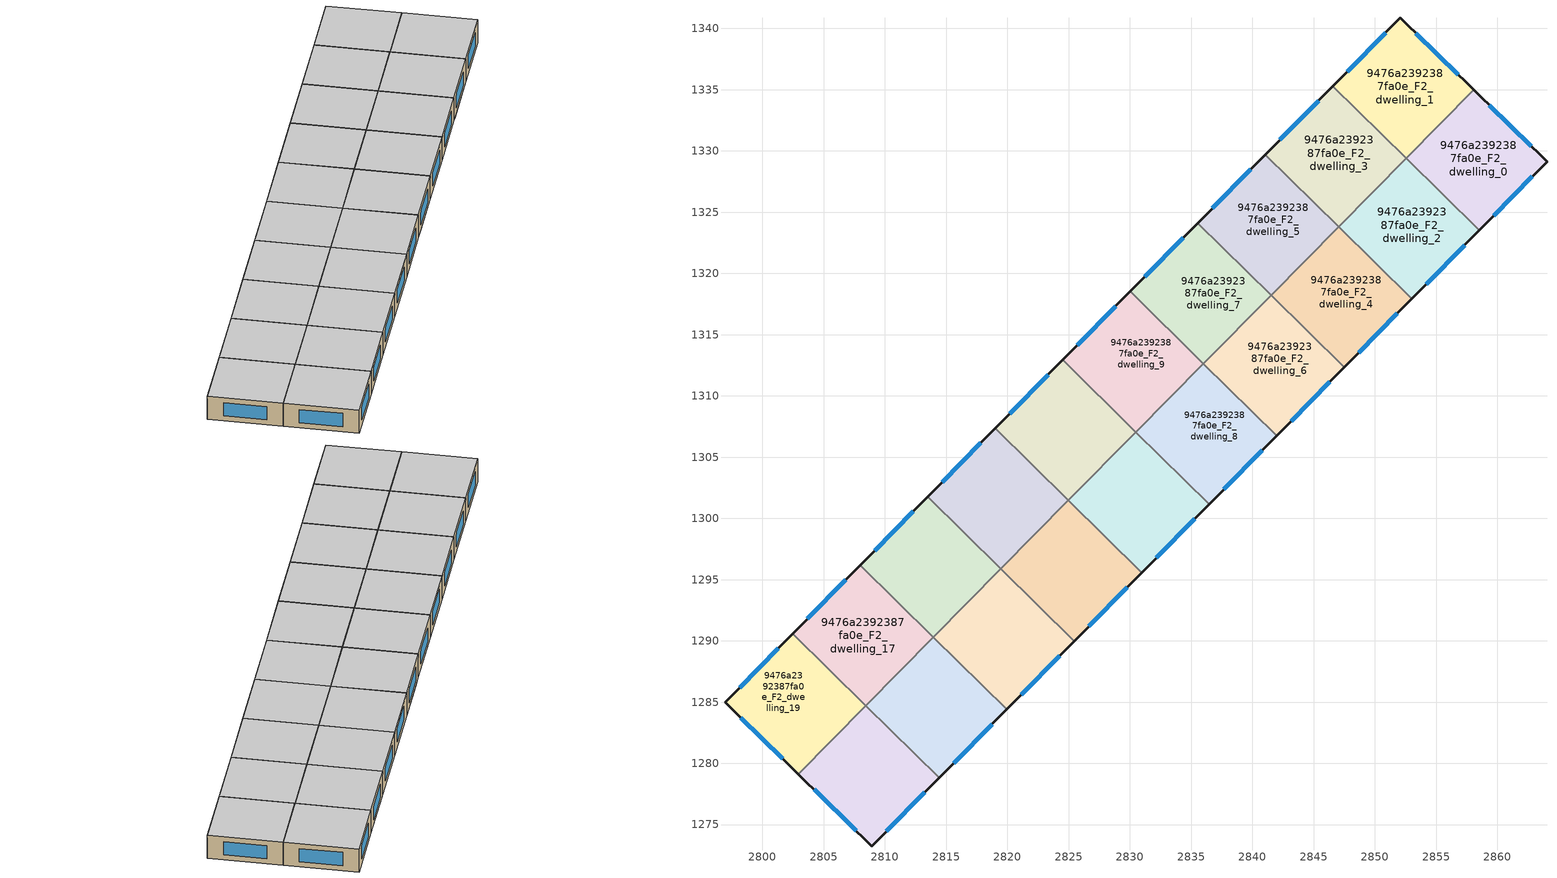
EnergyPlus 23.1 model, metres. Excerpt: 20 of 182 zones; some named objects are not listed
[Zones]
9476a2392387fa0e_F2_dwelling_0
 floor to 9476a2392387fa0e_F1_dwelling_0 (EU_floor_Construction): 2864.05,1329.13 2858.78,1323.78 2852.83,1329.66 2858.08,1334.98 z6
 floor to 9476a2392387fa0e_F1_dwelling_2 (EU_floor_Construction): 2858.78,1323.78 2858.52,1323.52 2852.56,1329.39 2852.82,1329.66 z6
 wall outside (EU_wall_Construction): 2858.52,1323.52 2864.05,1329.13 2858.08,1334.98 z6:9
 wall to 9476a2392387fa0e_F2_dwelling_1 (EU_wall_Construction): 2858.08,1334.98 2852.56,1329.39 z6:9
 wall to 9476a2392387fa0e_F2_dwelling_2 (EU_wall_Construction): 2852.56,1329.39 2858.52,1323.52 z6:9
 window (EU_Window_Construction): 2862.77,1330.39 2859.36,1333.73 / 2859.7,1324.72 2862.87,1327.93 z6.64:8.36
 ceiling to 9476a2392387fa0e_F3_dwelling_0 (EU_floor_Construction): 2858.52,1323.52 2864.05,1329.13 2858.08,1334.98 2852.56,1329.39 z9
9476a2392387fa0e_F2_dwelling_1
 floor to 9476a2392387fa0e_F1_dwelling_1 (EU_floor_Construction): 2858.08,1334.98 2852.83,1329.66 2846.84,1335.56 2852.07,1340.86 z6
 floor to 9476a2392387fa0e_F1_dwelling_3 (EU_floor_Construction): 2852.81,1329.67 2852.55,1329.41 2846.58,1335.29 2846.84,1335.56 z6
 wall outside (EU_wall_Construction): 2858.08,1334.98 2852.07,1340.86 2846.58,1335.29 z6:9
 wall to 9476a2392387fa0e_F2_dwelling_3 (EU_wall_Construction): 2846.58,1335.29 2852.55,1329.4 z6:9
 wall to 9476a2392387fa0e_F2_dwelling_2 (EU_wall_Construction): 2852.55,1329.41 2852.56,1329.39 z6:9
 window (EU_Window_Construction): 2856.79,1336.24 2853.36,1339.6 / 2850.9,1339.67 2847.76,1336.48 z6.64:8.36
 ceiling to 9476a2392387fa0e_F3_dwelling_1 (EU_floor_Construction): 2852.56,1329.39 2858.08,1334.98 2852.07,1340.86 2846.58,1335.29 z9
9476a2392387fa0e_F2_dwelling_10
 floor to 9476a2392387fa0e_F1_dwelling_10 (EU_floor_Construction): 2836.46,1301.16 2832.53,1297.17 2826.56,1303.06 2830.49,1307.05 z6
 floor to 9476a2392387fa0e_F1_dwelling_12 (EU_floor_Construction): 2832.53,1297.17 2830.95,1295.57 2824.98,1301.46 2826.56,1303.06 z6
 wall outside (EU_wall_Construction): 2830.95,1295.57 2836.46,1301.16 z6:9
 wall to 9476a2392387fa0e_F2_dwelling_12 (EU_wall_Construction): 2824.98,1301.46 2830.95,1295.57 z6:9
 wall to 9476a2392387fa0e_F2_dwelling_11 (EU_wall_Construction): 2830.49,1307.05 2824.98,1301.46 z6:9
 wall to 9476a2392387fa0e_F2_dwelling_8 (EU_wall_Construction): 2836.46,1301.16 2830.5,1307.05 z6:9
 window (EU_Window_Construction): 2832.13,1296.77 2835.28,1299.97 z6.64:8.36
 ceiling to 9476a2392387fa0e_F3_dwelling_10 (EU_floor_Construction): 2830.95,1295.57 2836.46,1301.16 2830.49,1307.05 2824.98,1301.46 z9
9476a2392387fa0e_F2_dwelling_11
 floor to 9476a2392387fa0e_F1_dwelling_11 (EU_floor_Construction): 2830.49,1307.05 2826.56,1303.06 2820.59,1308.95 2824.53,1312.94 z6
 floor to 9476a2392387fa0e_F1_dwelling_13 (EU_floor_Construction): 2826.56,1303.06 2824.98,1301.46 2819.01,1307.35 2820.59,1308.95 z6
 wall outside (EU_wall_Construction): 2824.53,1312.94 2819.01,1307.35 z6:9
 wall to 9476a2392387fa0e_F2_dwelling_13 (EU_wall_Construction): 2819.01,1307.35 2824.98,1301.46 z6:9
 wall to 9476a2392387fa0e_F2_dwelling_9 (EU_wall_Construction): 2830.49,1307.05 2824.53,1312.94 z6:9
 window (EU_Window_Construction): 2823.34,1311.74 2820.19,1308.55 z6.64:8.36
 ceiling to 9476a2392387fa0e_F3_dwelling_11 (EU_floor_Construction): 2824.98,1301.46 2830.49,1307.05 2824.53,1312.94 2819.01,1307.35 z9
9476a2392387fa0e_F2_dwelling_12
 floor to 9476a2392387fa0e_F1_dwelling_14 (EU_floor_Construction): 2827.28,1291.85 2825.44,1289.99 2819.47,1295.88 2821.31,1297.74 z6
 floor adiabatic (EU_floor_Construction): 2830.95,1295.57 2827.28,1291.85 2821.31,1297.74 2824.98,1301.46 z6
 wall outside (EU_wall_Construction): 2825.44,1289.99 2830.95,1295.57 z6:9
 wall to 9476a2392387fa0e_F2_dwelling_14 (EU_wall_Construction): 2819.47,1295.88 2825.44,1289.99 z6:9
 wall to 9476a2392387fa0e_F2_dwelling_13 (EU_wall_Construction): 2824.98,1301.46 2819.47,1295.88 z6:9
 window (EU_Window_Construction): 2826.62,1291.18 2829.77,1294.38 z6.64:8.36
 ceiling to 9476a2392387fa0e_F3_dwelling_12 (EU_floor_Construction): 2825.44,1289.99 2830.95,1295.57 2824.98,1301.46 2819.47,1295.88 z9
9476a2392387fa0e_F2_dwelling_13
 floor to 9476a2392387fa0e_F1_dwelling_13 (EU_floor_Construction): 2824.98,1301.46 2821.31,1297.74 2815.34,1303.63 2819.01,1307.35 z6
 floor to 9476a2392387fa0e_F1_dwelling_15 (EU_floor_Construction): 2821.31,1297.74 2819.47,1295.88 2813.5,1301.77 2815.34,1303.63 z6
 wall outside (EU_wall_Construction): 2819.01,1307.35 2813.5,1301.77 z6:9
 wall to 9476a2392387fa0e_F2_dwelling_15 (EU_wall_Construction): 2813.5,1301.77 2819.47,1295.88 z6:9
 window (EU_Window_Construction): 2817.83,1306.16 2814.68,1302.96 z6.64:8.36
 ceiling to 9476a2392387fa0e_F3_dwelling_13 (EU_floor_Construction): 2819.47,1295.88 2824.98,1301.46 2819.01,1307.35 2813.5,1301.77 z9
9476a2392387fa0e_F2_dwelling_14
 floor to 9476a2392387fa0e_F1_dwelling_14 (EU_floor_Construction): 2825.44,1289.99 2822.03,1286.53 2816.06,1292.42 2819.47,1295.88 z6
 floor to 9476a2392387fa0e_F1_dwelling_16 (EU_floor_Construction): 2822.03,1286.53 2819.93,1284.4 2813.96,1290.29 2816.06,1292.42 z6
 wall outside (EU_wall_Construction): 2819.93,1284.4 2825.44,1289.99 z6:9
 wall to 9476a2392387fa0e_F2_dwelling_15 (EU_wall_Construction): 2819.47,1295.88 2813.96,1290.29 z6:9
 wall to 9476a2392387fa0e_F2_dwelling_16 (EU_wall_Construction): 2813.96,1290.29 2819.93,1284.4 z6:9
 window (EU_Window_Construction): 2821.11,1285.6 2824.26,1288.79 z6.64:8.36
 ceiling to 9476a2392387fa0e_F3_dwelling_14 (EU_floor_Construction): 2819.93,1284.4 2825.44,1289.99 2819.47,1295.88 2813.96,1290.29 z9
9476a2392387fa0e_F2_dwelling_15
 floor to 9476a2392387fa0e_F1_dwelling_15 (EU_floor_Construction): 2819.47,1295.88 2816.06,1292.42 2810.09,1298.31 2813.5,1301.77 z6
 floor to 9476a2392387fa0e_F1_dwelling_17 (EU_floor_Construction): 2816.06,1292.42 2813.96,1290.29 2807.99,1296.18 2810.09,1298.31 z6
 wall outside (EU_wall_Construction): 2813.5,1301.77 2807.99,1296.18 z6:9
 wall to 9476a2392387fa0e_F2_dwelling_17 (EU_wall_Construction): 2807.99,1296.18 2813.96,1290.29 z6:9
 window (EU_Window_Construction): 2812.32,1300.57 2809.17,1297.38 z6.64:8.36
 ceiling to 9476a2392387fa0e_F3_dwelling_15 (EU_floor_Construction): 2813.96,1290.29 2819.47,1295.88 2813.5,1301.77 2807.99,1296.18 z9
9476a2392387fa0e_F2_dwelling_16
 floor to 9476a2392387fa0e_F1_dwelling_18 (EU_floor_Construction): 2816.78,1281.21 2814.42,1278.81 2808.45,1284.7 2810.81,1287.1 z6
 floor adiabatic (EU_floor_Construction): 2819.93,1284.4 2816.78,1281.21 2810.81,1287.1 2813.96,1290.29 z6
 wall outside (EU_wall_Construction): 2814.42,1278.81 2819.93,1284.4 z6:9
 wall to 9476a2392387fa0e_F2_dwelling_17 (EU_wall_Construction): 2813.96,1290.29 2808.45,1284.7 z6:9
 wall to 9476a2392387fa0e_F2_dwelling_18 (EU_wall_Construction): 2808.45,1284.7 2814.42,1278.81 z6:9
 window (EU_Window_Construction): 2815.6,1280.01 2818.75,1283.2 z6.64:8.36
 ceiling to 9476a2392387fa0e_F3_dwelling_16 (EU_floor_Construction): 2814.42,1278.81 2819.93,1284.4 2813.96,1290.29 2808.45,1284.7 z9
9476a2392387fa0e_F2_dwelling_17
 floor adiabatic (EU_floor_Construction): 2813.96,1290.29 2808.45,1284.7 2802.47,1290.59 2807.99,1296.18 z6
 wall outside (EU_wall_Construction): 2807.99,1296.18 2802.47,1290.59 z6:9
 wall to 9476a2392387fa0e_F2_dwelling_19 (EU_wall_Construction): 2802.47,1290.59 2808.43,1284.72 z6:9
 wall to 9476a2392387fa0e_F2_dwelling_18 (EU_wall_Construction): 2808.43,1284.72 2808.45,1284.7 z6:9
 window (EU_Window_Construction): 2806.81,1294.98 2803.66,1291.79 z6.64:8.36
 ceiling to 9476a2392387fa0e_F3_dwelling_17 (EU_floor_Construction): 2808.45,1284.7 2813.96,1290.29 2807.99,1296.18 2802.47,1290.59 z9
9476a2392387fa0e_F2_dwelling_18
 floor to 9476a2392387fa0e_F1_dwelling_18 (EU_floor_Construction): 2814.42,1278.81 2811.53,1275.89 2805.56,1281.78 2808.45,1284.7 z6
 floor to 9476a2392387fa0e_F1_dwelling_19 (EU_floor_Construction): 2808.45,1284.7 2805.56,1281.78 2811.53,1275.89 2808.93,1273.25 2802.92,1279.13 2808.43,1284.72 z6
 wall outside (EU_wall_Construction): 2802.92,1279.13 2808.93,1273.25 2814.42,1278.81 z6:9
 wall to 9476a2392387fa0e_F2_dwelling_19 (EU_wall_Construction): 2808.43,1284.72 2802.92,1279.13 z6:9
 window (EU_Window_Construction): 2810.11,1274.44 2813.24,1277.62 / 2804.21,1277.87 2807.64,1274.51 z6.64:8.36
 ceiling to 9476a2392387fa0e_F3_dwelling_18 (EU_floor_Construction): 2808.93,1273.25 2814.42,1278.81 2808.43,1284.72 2802.92,1279.13 z9
9476a2392387fa0e_F2_dwelling_19
 floor to 9476a2392387fa0e_F1_dwelling_20 (EU_floor_Construction): 2806.45,1286.67 2800.93,1281.08 2796.94,1284.99 2802.48,1290.59 z6
 floor to 9476a2392387fa0e_F1_dwelling_19 (EU_floor_Construction): 2808.43,1284.72 2802.92,1279.13 2800.93,1281.08 2806.45,1286.67 z6
 wall outside (EU_wall_Construction): 2802.47,1290.59 2796.94,1284.99 2802.92,1279.13 z6:9
 window (EU_Window_Construction): 2798.22,1283.73 2801.64,1280.38 / 2801.29,1289.39 2798.13,1286.19 z6.64:8.36
 ceiling to 9476a2392387fa0e_F3_dwelling_19 (EU_floor_Construction): 2802.92,1279.13 2808.43,1284.72 2802.47,1290.59 2796.94,1284.99 z9
9476a2392387fa0e_F2_dwelling_2
 floor to 9476a2392387fa0e_F1_dwelling_2 (EU_floor_Construction): 2858.52,1323.52 2853.53,1318.46 2847.56,1324.35 2852.55,1329.4 z6
 floor to 9476a2392387fa0e_F1_dwelling_4 (EU_floor_Construction): 2853.53,1318.46 2853,1317.93 2847.03,1323.82 2847.56,1324.35 z6
 wall outside (EU_wall_Construction): 2853,1317.93 2858.52,1323.52 z6:9
 wall to 9476a2392387fa0e_F2_dwelling_4 (EU_wall_Construction): 2847.03,1323.82 2853,1317.93 z6:9
 wall to 9476a2392387fa0e_F2_dwelling_3 (EU_wall_Construction): 2852.55,1329.41 2847.03,1323.82 z6:9
 window (EU_Window_Construction): 2854.18,1319.13 2857.34,1322.32 z6.64:8.36
 ceiling to 9476a2392387fa0e_F3_dwelling_2 (EU_floor_Construction): 2853,1317.93 2858.52,1323.52 2852.55,1329.41 2847.03,1323.82 z9
9476a2392387fa0e_F2_dwelling_3
 floor to 9476a2392387fa0e_F1_dwelling_3 (EU_floor_Construction): 2852.55,1329.41 2847.56,1324.35 2841.59,1330.24 2846.58,1335.29 z6
 floor to 9476a2392387fa0e_F1_dwelling_5 (EU_floor_Construction): 2847.56,1324.35 2847.03,1323.82 2841.07,1329.7 2841.59,1330.24 z6
 wall outside (EU_wall_Construction): 2846.58,1335.29 2841.07,1329.7 z6:9
 wall to 9476a2392387fa0e_F2_dwelling_5 (EU_wall_Construction): 2841.07,1329.7 2847.03,1323.82 z6:9
 window (EU_Window_Construction): 2845.4,1334.09 2842.25,1330.9 z6.64:8.36
 ceiling to 9476a2392387fa0e_F3_dwelling_3 (EU_floor_Construction): 2847.03,1323.82 2852.55,1329.41 2846.58,1335.29 2841.07,1329.7 z9
9476a2392387fa0e_F2_dwelling_4
 floor adiabatic (EU_floor_Construction): 2853,1317.93 2848.28,1313.14 2842.31,1319.02 2847.03,1323.82 z6
 floor to 9476a2392387fa0e_F1_dwelling_6 (EU_floor_Construction): 2848.28,1313.14 2847.49,1312.34 2841.52,1318.23 2842.31,1319.02 z6
 wall outside (EU_wall_Construction): 2847.49,1312.34 2853,1317.93 z6:9
 wall to 9476a2392387fa0e_F2_dwelling_6 (EU_wall_Construction): 2841.52,1318.23 2847.49,1312.34 z6:9
 wall to 9476a2392387fa0e_F2_dwelling_5 (EU_wall_Construction): 2847.03,1323.82 2841.52,1318.23 z6:9
 window (EU_Window_Construction): 2848.67,1313.54 2851.82,1316.73 z6.64:8.36
 ceiling to 9476a2392387fa0e_F3_dwelling_4 (EU_floor_Construction): 2847.49,1312.34 2853,1317.93 2847.03,1323.82 2841.52,1318.23 z9
9476a2392387fa0e_F2_dwelling_5
 floor to 9476a2392387fa0e_F1_dwelling_5 (EU_floor_Construction): 2847.03,1323.82 2842.31,1319.03 2836.34,1324.91 2841.07,1329.7 z6
 floor to 9476a2392387fa0e_F1_dwelling_7 (EU_floor_Construction): 2842.31,1319.03 2841.52,1318.23 2835.55,1324.12 2836.34,1324.91 z6
 wall outside (EU_wall_Construction): 2841.07,1329.7 2835.55,1324.12 z6:9
 wall to 9476a2392387fa0e_F2_dwelling_7 (EU_wall_Construction): 2835.55,1324.12 2841.52,1318.23 z6:9
 window (EU_Window_Construction): 2839.89,1328.51 2836.73,1325.31 z6.64:8.36
 ceiling to 9476a2392387fa0e_F3_dwelling_5 (EU_floor_Construction): 2841.52,1318.23 2847.03,1323.82 2841.07,1329.7 2835.55,1324.12 z9
9476a2392387fa0e_F2_dwelling_6
 floor to 9476a2392387fa0e_F1_dwelling_6 (EU_floor_Construction): 2847.49,1312.34 2843.03,1307.82 2837.06,1313.7 2841.52,1318.23 z6
 floor to 9476a2392387fa0e_F1_dwelling_8 (EU_floor_Construction): 2843.03,1307.82 2841.98,1306.75 2836.01,1312.64 2837.06,1313.7 z6
 wall outside (EU_wall_Construction): 2841.98,1306.75 2847.49,1312.34 z6:9
 wall to 9476a2392387fa0e_F2_dwelling_7 (EU_wall_Construction): 2841.52,1318.23 2836.01,1312.64 z6:9
 wall to 9476a2392387fa0e_F2_dwelling_8 (EU_wall_Construction): 2836.01,1312.64 2841.98,1306.75 z6:9
 window (EU_Window_Construction): 2843.16,1307.95 2846.31,1311.14 z6.64:8.36
 ceiling to 9476a2392387fa0e_F3_dwelling_6 (EU_floor_Construction): 2841.98,1306.75 2847.49,1312.34 2841.52,1318.23 2836.01,1312.64 z9
9476a2392387fa0e_F2_dwelling_7
 floor to 9476a2392387fa0e_F1_dwelling_9 (EU_floor_Construction): 2837.06,1313.7 2836.01,1312.64 2830.04,1318.53 2831.09,1319.59 z6
 floor adiabatic (EU_floor_Construction): 2841.52,1318.23 2836.01,1312.64 2837.06,1313.7 2831.09,1319.59 2835.55,1324.12 z6
 wall outside (EU_wall_Construction): 2835.55,1324.12 2830.04,1318.53 z6:9
 wall to 9476a2392387fa0e_F2_dwelling_9 (EU_wall_Construction): 2830.04,1318.53 2836.01,1312.64 z6:9
 window (EU_Window_Construction): 2834.37,1322.92 2831.22,1319.72 z6.64:8.36
 ceiling to 9476a2392387fa0e_F3_dwelling_7 (EU_floor_Construction): 2836.01,1312.64 2841.52,1318.23 2835.55,1324.12 2830.04,1318.53 z9
9476a2392387fa0e_F2_dwelling_8
 floor to 9476a2392387fa0e_F1_dwelling_8 (EU_floor_Construction): 2841.98,1306.75 2837.78,1302.49 2831.81,1308.38 2836.01,1312.64 z6
 floor to 9476a2392387fa0e_F1_dwelling_10 (EU_floor_Construction): 2837.78,1302.49 2836.46,1301.16 2830.5,1307.05 2831.81,1308.38 z6
 wall outside (EU_wall_Construction): 2836.46,1301.16 2841.98,1306.75 z6:9
 wall to 9476a2392387fa0e_F2_dwelling_9 (EU_wall_Construction): 2836.01,1312.64 2830.49,1307.05 z6:9
 window (EU_Window_Construction): 2837.64,1302.36 2840.8,1305.55 z6.64:8.36
 ceiling to 9476a2392387fa0e_F3_dwelling_8 (EU_floor_Construction): 2836.46,1301.16 2841.98,1306.75 2836.01,1312.64 2830.49,1307.05 z9
9476a2392387fa0e_F2_dwelling_9
 floor to 9476a2392387fa0e_F1_dwelling_9 (EU_floor_Construction): 2836.01,1312.64 2831.81,1308.38 2825.84,1314.27 2830.04,1318.53 z6
 floor to 9476a2392387fa0e_F1_dwelling_11 (EU_floor_Construction): 2831.81,1308.38 2830.49,1307.05 2824.53,1312.94 2825.84,1314.27 z6
 wall outside (EU_wall_Construction): 2830.04,1318.53 2824.53,1312.94 z6:9
 window (EU_Window_Construction): 2828.86,1317.33 2825.71,1314.14 z6.64:8.36
 ceiling to 9476a2392387fa0e_F3_dwelling_9 (EU_floor_Construction): 2830.49,1307.05 2836.01,1312.64 2830.04,1318.53 2824.53,1312.94 z9
[Building]
EU S2 Campaign: North Axis=0; Terrain=City; Solar Distribution=FullExterior
[Site:Location]
Yerevan-Zvartnots.Intl.AP: Latitude=40.15; Longitude=44.383; Time Zone=4; Elevation=854
[SizingPeriod:WeatherFileDays]
AnnualSizingPeriod: Begin Month=1; Begin Day of Month=1; End Month=12; End Day of Month=31; Day of Week for Start Day=Monday; Use Weather File Daylight Saving Period=No; Use Weather File Rain and Snow Indicators=No
[MATERIAL]
EU_InternalMass_Material: Roughness=MediumRough; Thickness=0.1; Conductivity=1; Density=1800; Specific Heat=900; Thermal Absorptance=0.9; Solar Absorptance=0.7; Visible Absorptance=0.7
[MATERIAL:NOMASS] Roughness=MediumRough; Thermal Absorptance=0.9; Solar Absorptance=0.7; Visible Absorptance=0.7
Name | Thermal Resistance
EU_wall_NoMass | 1.05043
EU_floor_NoMass | 0.478065
[WINDOWMATERIAL:SIMPLEGLAZINGSYSTEM]
EU_Window_SimpleGlazing: UFactor=2.5566; Solar Heat Gain Coefficient=0.75; Visible Transmittance=0.75
[CONSTRUCTION]
EU_wall_Construction: EU_wall_NoMass
EU_floor_Construction: EU_floor_NoMass
EU_Window_Construction: EU_Window_SimpleGlazing
EU_InternalMass_Construction: EU_InternalMass_Material
[ZONE] Type=1; Multiplier=1; Ceiling Height=autocalculate; Floor Area=autocalculate; Part of Total Floor Area=Yes
Name | Volume
9476a2392387fa0e_F2_dwelling_0; 9476a2392387fa0e_F2_dwelling_10 | 197.462
9476a2392387fa0e_F2_dwelling_1 | 197.457
9476a2392387fa0e_F2_dwelling_11 | 197.445
9476a2392387fa0e_F2_dwelling_12; 9476a2392387fa0e_F2_dwelling_13 | 197.461
9476a2392387fa0e_F2_dwelling_14 | 197.425
9476a2392387fa0e_F2_dwelling_15; 9476a2392387fa0e_F2_dwelling_17 | 197.476
9476a2392387fa0e_F2_dwelling_16 | 197.459
9476a2392387fa0e_F2_dwelling_18 | 197.449
9476a2392387fa0e_F2_dwelling_19 | 197.47
9476a2392387fa0e_F2_dwelling_2; 9476a2392387fa0e_F2_dwelling_3 | 197.466
9476a2392387fa0e_F2_dwelling_4 | 197.43
9476a2392387fa0e_F2_dwelling_5 | 197.447
9476a2392387fa0e_F2_dwelling_6; 9476a2392387fa0e_F2_dwelling_9 | 197.464
9476a2392387fa0e_F2_dwelling_7 | 197.481
9476a2392387fa0e_F2_dwelling_8 | 197.463
[INTERNALMASS] Construction=EU_InternalMass_Construction
Name | Zone or ZoneList | Surface Area
9476a2392387fa0e_F2_dwelling_0_EU_InternalMass | 9476a2392387fa0e_F2_dwelling_0 | 65.8202
9476a2392387fa0e_F2_dwelling_1_EU_InternalMass | 9476a2392387fa0e_F2_dwelling_1 | 65.8189
9476a2392387fa0e_F2_dwelling_2_EU_InternalMass | 9476a2392387fa0e_F2_dwelling_2 | 65.822
9476a2392387fa0e_F2_dwelling_3_EU_InternalMass | 9476a2392387fa0e_F2_dwelling_3 | 65.822
9476a2392387fa0e_F2_dwelling_4_EU_InternalMass | 9476a2392387fa0e_F2_dwelling_4 | 65.8157
9476a2392387fa0e_F2_dwelling_5_EU_InternalMass | 9476a2392387fa0e_F2_dwelling_5 | 65.8157
9476a2392387fa0e_F2_dwelling_6_EU_InternalMass | 9476a2392387fa0e_F2_dwelling_6 | 65.8213
9476a2392387fa0e_F2_dwelling_7_EU_InternalMass | 9476a2392387fa0e_F2_dwelling_7 | 65.8212
9476a2392387fa0e_F2_dwelling_8_EU_InternalMass | 9476a2392387fa0e_F2_dwelling_8 | 65.8223
9476a2392387fa0e_F2_dwelling_9_EU_InternalMass | 9476a2392387fa0e_F2_dwelling_9 | 65.8211
9476a2392387fa0e_F2_dwelling_10_EU_InternalMass | 9476a2392387fa0e_F2_dwelling_10 | 65.8205
9476a2392387fa0e_F2_dwelling_11_EU_InternalMass | 9476a2392387fa0e_F2_dwelling_11 | 65.8149
9476a2392387fa0e_F2_dwelling_12_EU_InternalMass | 9476a2392387fa0e_F2_dwelling_12 | 65.826
9476a2392387fa0e_F2_dwelling_13_EU_InternalMass | 9476a2392387fa0e_F2_dwelling_13 | 65.8189
9476a2392387fa0e_F2_dwelling_14_EU_InternalMass | 9476a2392387fa0e_F2_dwelling_14 | 65.8098
9476a2392387fa0e_F2_dwelling_15_EU_InternalMass | 9476a2392387fa0e_F2_dwelling_15 | 65.8225
9476a2392387fa0e_F2_dwelling_16_EU_InternalMass | 9476a2392387fa0e_F2_dwelling_16 | 65.8225
9476a2392387fa0e_F2_dwelling_17_EU_InternalMass | 9476a2392387fa0e_F2_dwelling_17 | 65.8253
9476a2392387fa0e_F2_dwelling_18_EU_InternalMass | 9476a2392387fa0e_F2_dwelling_18 | 65.8161
9476a2392387fa0e_F2_dwelling_19_EU_InternalMass | 9476a2392387fa0e_F2_dwelling_19 | 65.8214
[OTHEREQUIPMENT] Fuel Type=Electricity; Design Level Calculation Method=Watts/Area; Power per Zone Floor Area=1; Fraction Latent=0; Fraction Radiant=0; Fraction Lost=0; Carbon Dioxide Generation Rate=0; EndUse Subcategory=EU_Step8_InternalGains
Name | Zone or ZoneList or Space or SpaceList | Schedule
EU_Step8_InternalGain_9476a2392387fa0e_F2_dwelling_0_f000 | 9476a2392387fa0e_F2_dwelling_0 | EU_Step8_GainSchedule_9476a2392387fa0e_F2_dwelling_0_f000
EU_Step8_InternalGain_9476a2392387fa0e_F2_dwelling_1_f000 | 9476a2392387fa0e_F2_dwelling_1 | EU_Step8_GainSchedule_9476a2392387fa0e_F2_dwelling_1_f000
EU_Step8_InternalGain_9476a2392387fa0e_F2_dwelling_2_f000 | 9476a2392387fa0e_F2_dwelling_2 | EU_Step8_GainSchedule_9476a2392387fa0e_F2_dwelling_2_f000
EU_Step8_InternalGain_9476a2392387fa0e_F2_dwelling_3_f000 | 9476a2392387fa0e_F2_dwelling_3 | EU_Step8_GainSchedule_9476a2392387fa0e_F2_dwelling_3_f000
EU_Step8_InternalGain_9476a2392387fa0e_F2_dwelling_4_f000 | 9476a2392387fa0e_F2_dwelling_4 | EU_Step8_GainSchedule_9476a2392387fa0e_F2_dwelling_4_f000
EU_Step8_InternalGain_9476a2392387fa0e_F2_dwelling_5_f000 | 9476a2392387fa0e_F2_dwelling_5 | EU_Step8_GainSchedule_9476a2392387fa0e_F2_dwelling_5_f000
EU_Step8_InternalGain_9476a2392387fa0e_F2_dwelling_6_f000 | 9476a2392387fa0e_F2_dwelling_6 | EU_Step8_GainSchedule_9476a2392387fa0e_F2_dwelling_6_f000
EU_Step8_InternalGain_9476a2392387fa0e_F2_dwelling_7_f000 | 9476a2392387fa0e_F2_dwelling_7 | EU_Step8_GainSchedule_9476a2392387fa0e_F2_dwelling_7_f000
EU_Step8_InternalGain_9476a2392387fa0e_F2_dwelling_8_f000 | 9476a2392387fa0e_F2_dwelling_8 | EU_Step8_GainSchedule_9476a2392387fa0e_F2_dwelling_8_f000
EU_Step8_InternalGain_9476a2392387fa0e_F2_dwelling_9_f000 | 9476a2392387fa0e_F2_dwelling_9 | EU_Step8_GainSchedule_9476a2392387fa0e_F2_dwelling_9_f000
EU_Step8_InternalGain_9476a2392387fa0e_F2_dwelling_10_f000 | 9476a2392387fa0e_F2_dwelling_10 | EU_Step8_GainSchedule_9476a2392387fa0e_F2_dwelling_10_f000
EU_Step8_InternalGain_9476a2392387fa0e_F2_dwelling_11_f000 | 9476a2392387fa0e_F2_dwelling_11 | EU_Step8_GainSchedule_9476a2392387fa0e_F2_dwelling_11_f000
EU_Step8_InternalGain_9476a2392387fa0e_F2_dwelling_12_f000 | 9476a2392387fa0e_F2_dwelling_12 | EU_Step8_GainSchedule_9476a2392387fa0e_F2_dwelling_12_f000
EU_Step8_InternalGain_9476a2392387fa0e_F2_dwelling_13_f000 | 9476a2392387fa0e_F2_dwelling_13 | EU_Step8_GainSchedule_9476a2392387fa0e_F2_dwelling_13_f000
EU_Step8_InternalGain_9476a2392387fa0e_F2_dwelling_14_f000 | 9476a2392387fa0e_F2_dwelling_14 | EU_Step8_GainSchedule_9476a2392387fa0e_F2_dwelling_14_f000
EU_Step8_InternalGain_9476a2392387fa0e_F2_dwelling_15_f000 | 9476a2392387fa0e_F2_dwelling_15 | EU_Step8_GainSchedule_9476a2392387fa0e_F2_dwelling_15_f000
EU_Step8_InternalGain_9476a2392387fa0e_F2_dwelling_16_f000 | 9476a2392387fa0e_F2_dwelling_16 | EU_Step8_GainSchedule_9476a2392387fa0e_F2_dwelling_16_f000
EU_Step8_InternalGain_9476a2392387fa0e_F2_dwelling_17_f000 | 9476a2392387fa0e_F2_dwelling_17 | EU_Step8_GainSchedule_9476a2392387fa0e_F2_dwelling_17_f000
EU_Step8_InternalGain_9476a2392387fa0e_F2_dwelling_18_f000 | 9476a2392387fa0e_F2_dwelling_18 | EU_Step8_GainSchedule_9476a2392387fa0e_F2_dwelling_18_f000
EU_Step8_InternalGain_9476a2392387fa0e_F2_dwelling_19_f000 | 9476a2392387fa0e_F2_dwelling_19 | EU_Step8_GainSchedule_9476a2392387fa0e_F2_dwelling_19_f000
[ZONEVENTILATION:DESIGNFLOWRATE] Schedule=EU_AlwaysOn; Design Flow Rate Calculation Method=AirChanges/Hour; Air Changes per Hour=0.557805; Ventilation Type=Natural; Fan Pressure Rise=0; Fan Total Efficiency=1; Constant Term Coefficient=1; Temperature Term Coefficient=0; Velocity Term Coefficient=0; Velocity Squared Term Coefficient=0; Minimum Indoor Temperature=-100; Maximum Indoor Temperature=100; Delta Temperature=-100; Minimum Outdoor Temperature=-100; Maximum Outdoor Temperature=100; Maximum Wind Speed=40
Name | Zone or ZoneList or Space or SpaceList
EU_ConstantAir_9476a2392387fa0e_F2_dwelling_0 | 9476a2392387fa0e_F2_dwelling_0
EU_ConstantAir_9476a2392387fa0e_F2_dwelling_1 | 9476a2392387fa0e_F2_dwelling_1
EU_ConstantAir_9476a2392387fa0e_F2_dwelling_2 | 9476a2392387fa0e_F2_dwelling_2
EU_ConstantAir_9476a2392387fa0e_F2_dwelling_3 | 9476a2392387fa0e_F2_dwelling_3
EU_ConstantAir_9476a2392387fa0e_F2_dwelling_4 | 9476a2392387fa0e_F2_dwelling_4
EU_ConstantAir_9476a2392387fa0e_F2_dwelling_5 | 9476a2392387fa0e_F2_dwelling_5
EU_ConstantAir_9476a2392387fa0e_F2_dwelling_6 | 9476a2392387fa0e_F2_dwelling_6
EU_ConstantAir_9476a2392387fa0e_F2_dwelling_7 | 9476a2392387fa0e_F2_dwelling_7
EU_ConstantAir_9476a2392387fa0e_F2_dwelling_8 | 9476a2392387fa0e_F2_dwelling_8
EU_ConstantAir_9476a2392387fa0e_F2_dwelling_9 | 9476a2392387fa0e_F2_dwelling_9
EU_ConstantAir_9476a2392387fa0e_F2_dwelling_10 | 9476a2392387fa0e_F2_dwelling_10
EU_ConstantAir_9476a2392387fa0e_F2_dwelling_11 | 9476a2392387fa0e_F2_dwelling_11
EU_ConstantAir_9476a2392387fa0e_F2_dwelling_12 | 9476a2392387fa0e_F2_dwelling_12
EU_ConstantAir_9476a2392387fa0e_F2_dwelling_13 | 9476a2392387fa0e_F2_dwelling_13
EU_ConstantAir_9476a2392387fa0e_F2_dwelling_14 | 9476a2392387fa0e_F2_dwelling_14
EU_ConstantAir_9476a2392387fa0e_F2_dwelling_15 | 9476a2392387fa0e_F2_dwelling_15
EU_ConstantAir_9476a2392387fa0e_F2_dwelling_16 | 9476a2392387fa0e_F2_dwelling_16
EU_ConstantAir_9476a2392387fa0e_F2_dwelling_17 | 9476a2392387fa0e_F2_dwelling_17
EU_ConstantAir_9476a2392387fa0e_F2_dwelling_18 | 9476a2392387fa0e_F2_dwelling_18
EU_ConstantAir_9476a2392387fa0e_F2_dwelling_19 | 9476a2392387fa0e_F2_dwelling_19
[HVACTEMPLATE:ZONE:IDEALLOADSAIRSYSTEM] System Availability Schedule=EU_AlwaysOn; Maximum Heating Supply Air Temperature=50; Minimum Cooling Supply Air Temperature=13; Maximum Heating Supply Air Humidity Ratio=0.0156; Minimum Cooling Supply Air Humidity Ratio=0.0077; Heating Limit=NoLimit; Cooling Limit=NoLimit; Heating Availability Schedule=EU_AlwaysOn; Cooling Availability Schedule=EU_CoolingOff; Dehumidification Control Type=ConstantSensibleHeatRatio; Cooling Sensible Heat Ratio=0.7; Dehumidification Setpoint=60; Humidification Control Type=None; Humidification Setpoint=30; Outdoor Air Method=None; Outdoor Air Flow Rate per Person=0.00944; Outdoor Air Flow Rate per Zone Floor Area=0; Outdoor Air Flow Rate per Zone=0; Demand Controlled Ventilation Type=None; Outdoor Air Economizer Type=NoEconomizer; Heat Recovery Type=None; Sensible Heat Recovery Effectiveness=0.7; Latent Heat Recovery Effectiveness=0.65
Name | Template Thermostat
9476a2392387fa0e_F2_dwelling_0 | EU_HeatOnly_9476a2392387fa0e_F2_dwelling_0
9476a2392387fa0e_F2_dwelling_1 | EU_HeatOnly_9476a2392387fa0e_F2_dwelling_1
9476a2392387fa0e_F2_dwelling_2 | EU_HeatOnly_9476a2392387fa0e_F2_dwelling_2
9476a2392387fa0e_F2_dwelling_3 | EU_HeatOnly_9476a2392387fa0e_F2_dwelling_3
9476a2392387fa0e_F2_dwelling_4 | EU_HeatOnly_9476a2392387fa0e_F2_dwelling_4
9476a2392387fa0e_F2_dwelling_5 | EU_HeatOnly_9476a2392387fa0e_F2_dwelling_5
9476a2392387fa0e_F2_dwelling_6 | EU_HeatOnly_9476a2392387fa0e_F2_dwelling_6
9476a2392387fa0e_F2_dwelling_7 | EU_HeatOnly_9476a2392387fa0e_F2_dwelling_7
9476a2392387fa0e_F2_dwelling_8 | EU_HeatOnly_9476a2392387fa0e_F2_dwelling_8
9476a2392387fa0e_F2_dwelling_9 | EU_HeatOnly_9476a2392387fa0e_F2_dwelling_9
9476a2392387fa0e_F2_dwelling_10 | EU_HeatOnly_9476a2392387fa0e_F2_dwelling_10
9476a2392387fa0e_F2_dwelling_11 | EU_HeatOnly_9476a2392387fa0e_F2_dwelling_11
9476a2392387fa0e_F2_dwelling_12 | EU_HeatOnly_9476a2392387fa0e_F2_dwelling_12
9476a2392387fa0e_F2_dwelling_13 | EU_HeatOnly_9476a2392387fa0e_F2_dwelling_13
9476a2392387fa0e_F2_dwelling_14 | EU_HeatOnly_9476a2392387fa0e_F2_dwelling_14
9476a2392387fa0e_F2_dwelling_15 | EU_HeatOnly_9476a2392387fa0e_F2_dwelling_15
9476a2392387fa0e_F2_dwelling_16 | EU_HeatOnly_9476a2392387fa0e_F2_dwelling_16
9476a2392387fa0e_F2_dwelling_17 | EU_HeatOnly_9476a2392387fa0e_F2_dwelling_17
9476a2392387fa0e_F2_dwelling_18 | EU_HeatOnly_9476a2392387fa0e_F2_dwelling_18
9476a2392387fa0e_F2_dwelling_19 | EU_HeatOnly_9476a2392387fa0e_F2_dwelling_19
[SIZING:ZONE] Zone Cooling Design Supply Air Temperature Input Method=SupplyAirTemperature; Zone Cooling Design Supply Air Temperature=13; Zone Heating Design Supply Air Temperature Input Method=SupplyAirTemperature; Zone Heating Design Supply Air Temperature=50; Zone Cooling Design Supply Air Humidity Ratio=0.008; Zone Heating Design Supply Air Humidity Ratio=0.008; Cooling Design Air Flow Method=DesignDay; Cooling Design Air Flow Rate=0; Cooling Minimum Air Flow per Zone Floor Area=0.000762; Cooling Minimum Air Flow=0; Cooling Minimum Air Flow Fraction=0.2; Heating Design Air Flow Method=DesignDay; Heating Design Air Flow Rate=0; Heating Maximum Air Flow per Zone Floor Area=0.002032; Heating Maximum Air Flow=0.141576; Heating Maximum Air Flow Fraction=0.3; Account for Dedicated Outdoor Air System=No; Dedicated Outdoor Air System Control Strategy=NeutralSupplyAir; Dedicated Outdoor Air Low Setpoint Temperature for Design=autosize; Dedicated Outdoor Air High Setpoint Temperature for Design=autosize; Zone Load Sizing Method=Sensible Load Only No Latent Load; Zone Latent Cooling Design Supply Air Humidity Ratio Input Method=HumidityRatioDifference; Zone Cooling Design Supply Air Humidity Ratio Difference=0.005; Zone Latent Heating Design Supply Air Humidity Ratio Input Method=HumidityRatioDifference; Zone Humidification Design Supply Air Humidity Ratio Difference=0.005
9476a2392387fa0e_F2_dwelling_0; 9476a2392387fa0e_F2_dwelling_1; 9476a2392387fa0e_F2_dwelling_2; 9476a2392387fa0e_F2_dwelling_3; 9476a2392387fa0e_F2_dwelling_4; 9476a2392387fa0e_F2_dwelling_5; 9476a2392387fa0e_F2_dwelling_6; 9476a2392387fa0e_F2_dwelling_7; 9476a2392387fa0e_F2_dwelling_8; 9476a2392387fa0e_F2_dwelling_9; 9476a2392387fa0e_F2_dwelling_10; 9476a2392387fa0e_F2_dwelling_11; 9476a2392387fa0e_F2_dwelling_12; 9476a2392387fa0e_F2_dwelling_13; 9476a2392387fa0e_F2_dwelling_14; 9476a2392387fa0e_F2_dwelling_15; 9476a2392387fa0e_F2_dwelling_16; 9476a2392387fa0e_F2_dwelling_17; 9476a2392387fa0e_F2_dwelling_18; 9476a2392387fa0e_F2_dwelling_19
[SCHEDULE:CONSTANT]
Name | Hourly Value
EU_AlwaysOn | 1
EU_CoolingOff | 0
[SCHEDULE:FILE] Column Number=1; Rows to Skip at Top=0; Number of Hours of Data=8760; Column Separator=Comma; Interpolate to Timestep=No; Minutes per Item=60; Adjust Schedule for Daylight Savings=Yes
Name | File
EU_Step8_GainSchedule_9476a2392387fa0e_F2_dwelling_0_f000 | ../../schedules/9476a2392387fa0e/9476a2392387fa0e_F2_dwelling_0_f000_gain.csv
EU_Step8_GainSchedule_9476a2392387fa0e_F2_dwelling_1_f000 | ../../schedules/9476a2392387fa0e/9476a2392387fa0e_F2_dwelling_1_f000_gain.csv
EU_Step8_GainSchedule_9476a2392387fa0e_F2_dwelling_2_f000 | ../../schedules/9476a2392387fa0e/9476a2392387fa0e_F2_dwelling_2_f000_gain.csv
EU_Step8_GainSchedule_9476a2392387fa0e_F2_dwelling_3_f000 | ../../schedules/9476a2392387fa0e/9476a2392387fa0e_F2_dwelling_3_f000_gain.csv
EU_Step8_GainSchedule_9476a2392387fa0e_F2_dwelling_4_f000 | ../../schedules/9476a2392387fa0e/9476a2392387fa0e_F2_dwelling_4_f000_gain.csv
EU_Step8_GainSchedule_9476a2392387fa0e_F2_dwelling_5_f000 | ../../schedules/9476a2392387fa0e/9476a2392387fa0e_F2_dwelling_5_f000_gain.csv
EU_Step8_GainSchedule_9476a2392387fa0e_F2_dwelling_6_f000 | ../../schedules/9476a2392387fa0e/9476a2392387fa0e_F2_dwelling_6_f000_gain.csv
EU_Step8_GainSchedule_9476a2392387fa0e_F2_dwelling_7_f000 | ../../schedules/9476a2392387fa0e/9476a2392387fa0e_F2_dwelling_7_f000_gain.csv
EU_Step8_GainSchedule_9476a2392387fa0e_F2_dwelling_8_f000 | ../../schedules/9476a2392387fa0e/9476a2392387fa0e_F2_dwelling_8_f000_gain.csv
EU_Step8_GainSchedule_9476a2392387fa0e_F2_dwelling_9_f000 | ../../schedules/9476a2392387fa0e/9476a2392387fa0e_F2_dwelling_9_f000_gain.csv
EU_Step8_GainSchedule_9476a2392387fa0e_F2_dwelling_10_f000 | ../../schedules/9476a2392387fa0e/9476a2392387fa0e_F2_dwelling_10_f000_gain.csv
EU_Step8_GainSchedule_9476a2392387fa0e_F2_dwelling_11_f000 | ../../schedules/9476a2392387fa0e/9476a2392387fa0e_F2_dwelling_11_f000_gain.csv
EU_Step8_GainSchedule_9476a2392387fa0e_F2_dwelling_12_f000 | ../../schedules/9476a2392387fa0e/9476a2392387fa0e_F2_dwelling_12_f000_gain.csv
EU_Step8_GainSchedule_9476a2392387fa0e_F2_dwelling_13_f000 | ../../schedules/9476a2392387fa0e/9476a2392387fa0e_F2_dwelling_13_f000_gain.csv
EU_Step8_GainSchedule_9476a2392387fa0e_F2_dwelling_14_f000 | ../../schedules/9476a2392387fa0e/9476a2392387fa0e_F2_dwelling_14_f000_gain.csv
EU_Step8_GainSchedule_9476a2392387fa0e_F2_dwelling_15_f000 | ../../schedules/9476a2392387fa0e/9476a2392387fa0e_F2_dwelling_15_f000_gain.csv
EU_Step8_GainSchedule_9476a2392387fa0e_F2_dwelling_16_f000 | ../../schedules/9476a2392387fa0e/9476a2392387fa0e_F2_dwelling_16_f000_gain.csv
EU_Step8_GainSchedule_9476a2392387fa0e_F2_dwelling_17_f000 | ../../schedules/9476a2392387fa0e/9476a2392387fa0e_F2_dwelling_17_f000_gain.csv
EU_Step8_GainSchedule_9476a2392387fa0e_F2_dwelling_18_f000 | ../../schedules/9476a2392387fa0e/9476a2392387fa0e_F2_dwelling_18_f000_gain.csv
EU_Step8_GainSchedule_9476a2392387fa0e_F2_dwelling_19_f000 | ../../schedules/9476a2392387fa0e/9476a2392387fa0e_F2_dwelling_19_f000_gain.csv
